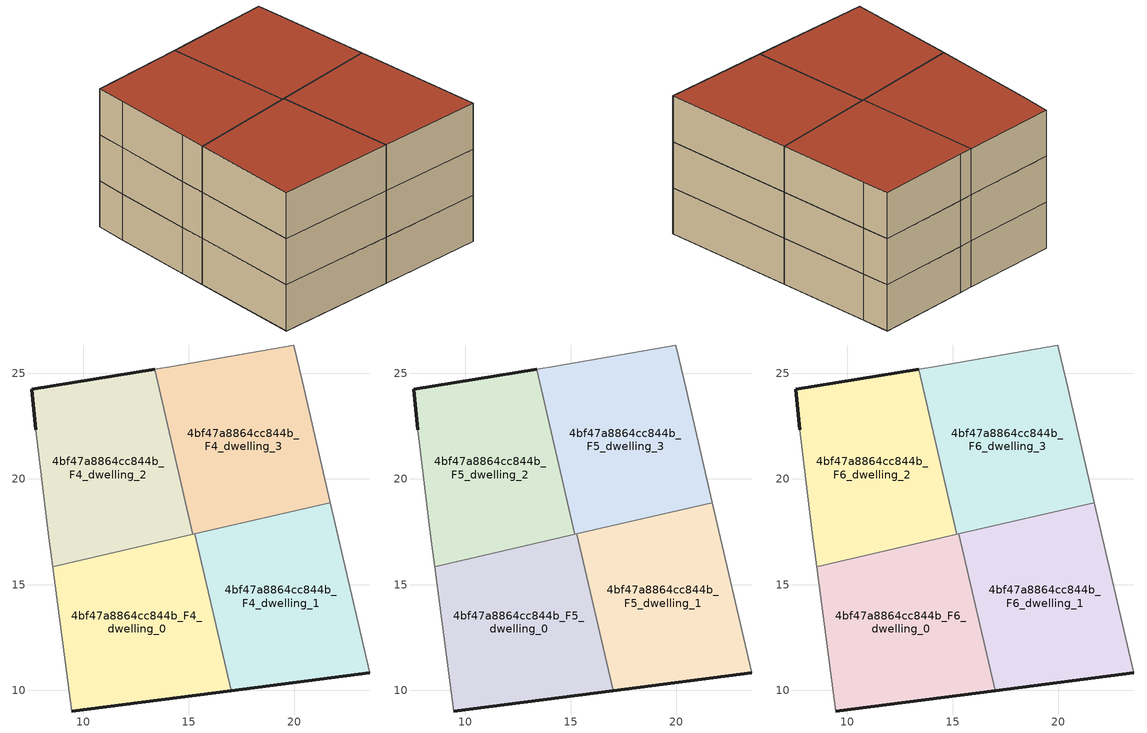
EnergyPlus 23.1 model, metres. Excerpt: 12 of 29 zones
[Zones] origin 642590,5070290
4bf47a8864cc844b_F4_dwelling_0
 floor to 4bf47a8864cc844b_F3_dwelling_0 (EU_floor_Construction): 17,9.99 15.28,17.4 8.57,15.84 9.46,9.03 z12
 wall outside (EU_wall_Construction): 17,9.99 9.46,9.03 z12:15
 wall adiabatic (EU_wall_Construction): 9.46,9.03 8.57,15.84 z12:15
 wall to 4bf47a8864cc844b_F4_dwelling_1 (EU_wall_Construction): 15.28,17.4 17,9.99 z12:15
 wall to 4bf47a8864cc844b_F4_dwelling_2 (EU_wall_Construction): 8.57,15.84 15.19,17.38 z12:15
 wall to 4bf47a8864cc844b_F4_dwelling_3 (EU_wall_Construction): 15.19,17.38 15.28,17.4 z12:15
4bf47a8864cc844b_F4_dwelling_1
 floor to 4bf47a8864cc844b_F3_dwelling_1 (EU_floor_Construction): 23.57,10.82 21.7,18.88 15.28,17.4 17,9.99 z12
 wall outside (EU_wall_Construction): 23.57,10.82 17,9.99 z12:15
 wall adiabatic (EU_wall_Construction): 21.7,18.88 23.57,10.82 z12:15
 wall to 4bf47a8864cc844b_F4_dwelling_3 (EU_wall_Construction): 15.28,17.4 21.7,18.88 z12:15
4bf47a8864cc844b_F4_dwelling_2
 floor to 4bf47a8864cc844b_F3_dwelling_2 (EU_floor_Construction): 15.19,17.38 13.38,25.19 7.56,24.24 7.76,22.34 8.36,17.43 8.57,15.84 z12
 wall outside (EU_wall_Construction): 7.76,22.34 7.56,24.24 13.38,25.19 z12:15
 wall adiabatic (EU_wall_Construction): 8.57,15.84 8.36,17.43 7.76,22.34 z12:15
 wall to 4bf47a8864cc844b_F4_dwelling_3 (EU_wall_Construction): 13.38,25.19 15.19,17.38 z12:15
4bf47a8864cc844b_F4_dwelling_3
 floor to 4bf47a8864cc844b_F3_dwelling_3 (EU_floor_Construction): 21.7,18.88 20.37,24.63 19.97,26.33 14.27,25.34 13.38,25.19 15.19,17.38 z12
 wall adiabatic (EU_wall_Construction): 13.38,25.19 14.27,25.34 19.97,26.33 20.37,24.63 21.7,18.88 z12:15
4bf47a8864cc844b_F5_dwelling_0
 floor to 4bf47a8864cc844b_F4_dwelling_0 (EU_floor_Construction): 17,9.99 15.28,17.4 8.57,15.84 9.46,9.03 z15
 wall outside (EU_wall_Construction): 17,9.99 9.46,9.03 z15:18
 wall adiabatic (EU_wall_Construction): 9.46,9.03 8.57,15.84 z15:18
 wall to 4bf47a8864cc844b_F5_dwelling_1 (EU_wall_Construction): 15.28,17.4 17,9.99 z15:18
 wall to 4bf47a8864cc844b_F5_dwelling_2 (EU_wall_Construction): 8.57,15.84 15.19,17.38 z15:18
 wall to 4bf47a8864cc844b_F5_dwelling_3 (EU_wall_Construction): 15.19,17.38 15.28,17.4 z15:18
4bf47a8864cc844b_F5_dwelling_1
 floor to 4bf47a8864cc844b_F4_dwelling_1 (EU_floor_Construction): 23.57,10.82 21.7,18.88 15.28,17.4 17,9.99 z15
 wall outside (EU_wall_Construction): 23.57,10.82 17,9.99 z15:18
 wall adiabatic (EU_wall_Construction): 21.7,18.88 23.57,10.82 z15:18
 wall to 4bf47a8864cc844b_F5_dwelling_3 (EU_wall_Construction): 15.28,17.4 21.7,18.88 z15:18
4bf47a8864cc844b_F5_dwelling_2
 floor to 4bf47a8864cc844b_F4_dwelling_2 (EU_floor_Construction): 15.19,17.38 13.38,25.19 7.56,24.24 7.76,22.34 8.36,17.43 8.57,15.84 z15
 wall outside (EU_wall_Construction): 7.76,22.34 7.56,24.24 13.38,25.19 z15:18
 wall adiabatic (EU_wall_Construction): 8.57,15.84 8.36,17.43 7.76,22.34 z15:18
 wall to 4bf47a8864cc844b_F5_dwelling_3 (EU_wall_Construction): 13.38,25.19 15.19,17.38 z15:18
4bf47a8864cc844b_F5_dwelling_3
 floor to 4bf47a8864cc844b_F4_dwelling_3 (EU_floor_Construction): 21.7,18.88 20.37,24.63 19.97,26.33 14.27,25.34 13.38,25.19 15.19,17.38 z15
 wall adiabatic (EU_wall_Construction): 13.38,25.19 14.27,25.34 19.97,26.33 20.37,24.63 21.7,18.88 z15:18
4bf47a8864cc844b_F6_dwelling_0
 floor to 4bf47a8864cc844b_F5_dwelling_0 (EU_floor_Construction): 17,9.99 15.28,17.4 8.57,15.84 9.46,9.03 z18
 wall outside (EU_wall_Construction): 17,9.99 9.46,9.03 z18:21
 wall adiabatic (EU_wall_Construction): 9.46,9.03 8.57,15.84 z18:21
 wall to 4bf47a8864cc844b_F6_dwelling_1 (EU_wall_Construction): 15.28,17.4 17,9.99 z18:21
 wall to 4bf47a8864cc844b_F6_dwelling_2 (EU_wall_Construction): 8.57,15.84 15.19,17.38 z18:21
 wall to 4bf47a8864cc844b_F6_dwelling_3 (EU_wall_Construction): 15.19,17.38 15.28,17.4 z18:21
 roof outside (EU_roof_Construction): 15.28,17.4 17,9.99 9.46,9.03 8.57,15.84 z21
4bf47a8864cc844b_F6_dwelling_1
 floor to 4bf47a8864cc844b_F5_dwelling_1 (EU_floor_Construction): 23.57,10.82 21.7,18.88 15.28,17.4 17,9.99 z18
 wall outside (EU_wall_Construction): 23.57,10.82 17,9.99 z18:21
 wall adiabatic (EU_wall_Construction): 21.7,18.88 23.57,10.82 z18:21
 wall to 4bf47a8864cc844b_F6_dwelling_3 (EU_wall_Construction): 15.28,17.4 21.7,18.88 z18:21
 roof outside (EU_roof_Construction): 21.7,18.88 23.57,10.82 17,9.99 15.28,17.4 z21
4bf47a8864cc844b_F6_dwelling_2
 floor to 4bf47a8864cc844b_F5_dwelling_2 (EU_floor_Construction): 15.19,17.38 13.38,25.19 7.56,24.24 7.76,22.34 8.36,17.43 8.57,15.84 z18
 wall outside (EU_wall_Construction): 7.76,22.34 7.56,24.24 13.38,25.19 z18:21
 wall adiabatic (EU_wall_Construction): 8.57,15.84 8.36,17.43 7.76,22.34 z18:21
 wall to 4bf47a8864cc844b_F6_dwelling_3 (EU_wall_Construction): 13.38,25.19 15.19,17.38 z18:21
 roof outside (EU_roof_Construction): 13.38,25.19 15.19,17.38 8.57,15.84 8.36,17.43 7.76,22.34 7.56,24.24 z21
4bf47a8864cc844b_F6_dwelling_3
 floor to 4bf47a8864cc844b_F5_dwelling_3 (EU_floor_Construction): 21.7,18.88 20.37,24.63 19.97,26.33 14.27,25.34 13.38,25.19 15.19,17.38 z18
 wall adiabatic (EU_wall_Construction): 13.38,25.19 14.27,25.34 19.97,26.33 20.37,24.63 21.7,18.88 z18:21
 roof outside (EU_roof_Construction): 19.97,26.33 20.37,24.63 21.7,18.88 15.19,17.38 13.38,25.19 14.27,25.34 z21
[Building]
EU S2 Campaign: North Axis=0; Terrain=City; Solar Distribution=FullExterior
[Site:Location]
Lyon-Bron: Latitude=45.75; Longitude=5; Time Zone=1; Elevation=198
[SizingPeriod:WeatherFileDays]
AnnualSizingPeriod: Begin Month=1; Begin Day of Month=1; End Month=12; End Day of Month=31; Day of Week for Start Day=Monday; Use Weather File Daylight Saving Period=No; Use Weather File Rain and Snow Indicators=No
[MATERIAL]
EU_InternalMass_Material: Roughness=MediumRough; Thickness=0.1; Conductivity=1; Density=1800; Specific Heat=900; Thermal Absorptance=0.9; Solar Absorptance=0.7; Visible Absorptance=0.7
[MATERIAL:NOMASS] Roughness=MediumRough; Thermal Absorptance=0.9; Solar Absorptance=0.7; Visible Absorptance=0.7
Name | Thermal Resistance
EU_wall_NoMass | 0.776494
EU_roof_NoMass | 0.486893
EU_floor_NoMass | 0.421597
[CONSTRUCTION]
EU_wall_Construction: EU_wall_NoMass
EU_roof_Construction: EU_roof_NoMass
EU_floor_Construction: EU_floor_NoMass
EU_InternalMass_Construction: EU_InternalMass_Material
[ZONE] Type=1; Multiplier=1; Ceiling Height=autocalculate; Floor Area=autocalculate; Part of Total Floor Area=Yes
Name | Volume
4bf47a8864cc844b_F4_dwelling_0; 4bf47a8864cc844b_F5_dwelling_0; 4bf47a8864cc844b_F6_dwelling_0 | 156.991
4bf47a8864cc844b_F4_dwelling_1; 4bf47a8864cc844b_F5_dwelling_1; 4bf47a8864cc844b_F6_dwelling_1 | 157.007
4bf47a8864cc844b_F4_dwelling_2; 4bf47a8864cc844b_F5_dwelling_2; 4bf47a8864cc844b_F6_dwelling_2 | 156.986
4bf47a8864cc844b_F4_dwelling_3; 4bf47a8864cc844b_F5_dwelling_3; 4bf47a8864cc844b_F6_dwelling_3 | 156.988
[INTERNALMASS] Construction=EU_InternalMass_Construction
Name | Zone or ZoneList | Surface Area
4bf47a8864cc844b_F4_dwelling_0_EU_InternalMass | 4bf47a8864cc844b_F4_dwelling_0 | 52.3309
4bf47a8864cc844b_F4_dwelling_1_EU_InternalMass | 4bf47a8864cc844b_F4_dwelling_1 | 52.3358
4bf47a8864cc844b_F4_dwelling_2_EU_InternalMass | 4bf47a8864cc844b_F4_dwelling_2 | 52.3293
4bf47a8864cc844b_F4_dwelling_3_EU_InternalMass | 4bf47a8864cc844b_F4_dwelling_3 | 52.3307
4bf47a8864cc844b_F5_dwelling_0_EU_InternalMass | 4bf47a8864cc844b_F5_dwelling_0 | 52.3309
4bf47a8864cc844b_F5_dwelling_1_EU_InternalMass | 4bf47a8864cc844b_F5_dwelling_1 | 52.3358
4bf47a8864cc844b_F5_dwelling_2_EU_InternalMass | 4bf47a8864cc844b_F5_dwelling_2 | 52.3293
4bf47a8864cc844b_F5_dwelling_3_EU_InternalMass | 4bf47a8864cc844b_F5_dwelling_3 | 52.3307
4bf47a8864cc844b_F6_dwelling_0_EU_InternalMass | 4bf47a8864cc844b_F6_dwelling_0 | 52.3309
4bf47a8864cc844b_F6_dwelling_1_EU_InternalMass | 4bf47a8864cc844b_F6_dwelling_1 | 52.3358
4bf47a8864cc844b_F6_dwelling_2_EU_InternalMass | 4bf47a8864cc844b_F6_dwelling_2 | 52.3293
4bf47a8864cc844b_F6_dwelling_3_EU_InternalMass | 4bf47a8864cc844b_F6_dwelling_3 | 52.3307
[OTHEREQUIPMENT] Fuel Type=Electricity; Design Level Calculation Method=Watts/Area; Power per Zone Floor Area=1; Fraction Latent=0; Fraction Radiant=0; Fraction Lost=0; Carbon Dioxide Generation Rate=0; EndUse Subcategory=EU_Step8_InternalGains
Name | Zone or ZoneList or Space or SpaceList | Schedule
EU_Step8_InternalGain_4bf47a8864cc844b_F4_dwelling_0_f000 | 4bf47a8864cc844b_F4_dwelling_0 | EU_Step8_GainSchedule_4bf47a8864cc844b_F4_dwelling_0_f000
EU_Step8_InternalGain_4bf47a8864cc844b_F4_dwelling_1_f000 | 4bf47a8864cc844b_F4_dwelling_1 | EU_Step8_GainSchedule_4bf47a8864cc844b_F4_dwelling_1_f000
EU_Step8_InternalGain_4bf47a8864cc844b_F4_dwelling_2_f000 | 4bf47a8864cc844b_F4_dwelling_2 | EU_Step8_GainSchedule_4bf47a8864cc844b_F4_dwelling_2_f000
EU_Step8_InternalGain_4bf47a8864cc844b_F4_dwelling_3_f000 | 4bf47a8864cc844b_F4_dwelling_3 | EU_Step8_GainSchedule_4bf47a8864cc844b_F4_dwelling_3_f000
EU_Step8_InternalGain_4bf47a8864cc844b_F5_dwelling_0_f000 | 4bf47a8864cc844b_F5_dwelling_0 | EU_Step8_GainSchedule_4bf47a8864cc844b_F5_dwelling_0_f000
EU_Step8_InternalGain_4bf47a8864cc844b_F5_dwelling_1_f000 | 4bf47a8864cc844b_F5_dwelling_1 | EU_Step8_GainSchedule_4bf47a8864cc844b_F5_dwelling_1_f000
EU_Step8_InternalGain_4bf47a8864cc844b_F5_dwelling_2_f000 | 4bf47a8864cc844b_F5_dwelling_2 | EU_Step8_GainSchedule_4bf47a8864cc844b_F5_dwelling_2_f000
EU_Step8_InternalGain_4bf47a8864cc844b_F5_dwelling_3_f000 | 4bf47a8864cc844b_F5_dwelling_3 | EU_Step8_GainSchedule_4bf47a8864cc844b_F5_dwelling_3_f000
EU_Step8_InternalGain_4bf47a8864cc844b_F6_dwelling_0_f000 | 4bf47a8864cc844b_F6_dwelling_0 | EU_Step8_GainSchedule_4bf47a8864cc844b_F6_dwelling_0_f000
EU_Step8_InternalGain_4bf47a8864cc844b_F6_dwelling_1_f000 | 4bf47a8864cc844b_F6_dwelling_1 | EU_Step8_GainSchedule_4bf47a8864cc844b_F6_dwelling_1_f000
EU_Step8_InternalGain_4bf47a8864cc844b_F6_dwelling_2_f000 | 4bf47a8864cc844b_F6_dwelling_2 | EU_Step8_GainSchedule_4bf47a8864cc844b_F6_dwelling_2_f000
EU_Step8_InternalGain_4bf47a8864cc844b_F6_dwelling_3_f000 | 4bf47a8864cc844b_F6_dwelling_3 | EU_Step8_GainSchedule_4bf47a8864cc844b_F6_dwelling_3_f000
[ZONEVENTILATION:DESIGNFLOWRATE] Schedule=EU_AlwaysOn; Design Flow Rate Calculation Method=AirChanges/Hour; Air Changes per Hour=0.693814; Ventilation Type=Natural; Fan Pressure Rise=0; Fan Total Efficiency=1; Constant Term Coefficient=1; Temperature Term Coefficient=0; Velocity Term Coefficient=0; Velocity Squared Term Coefficient=0; Minimum Indoor Temperature=-100; Maximum Indoor Temperature=100; Delta Temperature=-100; Minimum Outdoor Temperature=-100; Maximum Outdoor Temperature=100; Maximum Wind Speed=40
Name | Zone or ZoneList or Space or SpaceList
EU_ConstantAir_4bf47a8864cc844b_F4_dwelling_0 | 4bf47a8864cc844b_F4_dwelling_0
EU_ConstantAir_4bf47a8864cc844b_F4_dwelling_1 | 4bf47a8864cc844b_F4_dwelling_1
EU_ConstantAir_4bf47a8864cc844b_F4_dwelling_2 | 4bf47a8864cc844b_F4_dwelling_2
EU_ConstantAir_4bf47a8864cc844b_F4_dwelling_3 | 4bf47a8864cc844b_F4_dwelling_3
EU_ConstantAir_4bf47a8864cc844b_F5_dwelling_0 | 4bf47a8864cc844b_F5_dwelling_0
EU_ConstantAir_4bf47a8864cc844b_F5_dwelling_1 | 4bf47a8864cc844b_F5_dwelling_1
EU_ConstantAir_4bf47a8864cc844b_F5_dwelling_2 | 4bf47a8864cc844b_F5_dwelling_2
EU_ConstantAir_4bf47a8864cc844b_F5_dwelling_3 | 4bf47a8864cc844b_F5_dwelling_3
EU_ConstantAir_4bf47a8864cc844b_F6_dwelling_0 | 4bf47a8864cc844b_F6_dwelling_0
EU_ConstantAir_4bf47a8864cc844b_F6_dwelling_1 | 4bf47a8864cc844b_F6_dwelling_1
EU_ConstantAir_4bf47a8864cc844b_F6_dwelling_2 | 4bf47a8864cc844b_F6_dwelling_2
EU_ConstantAir_4bf47a8864cc844b_F6_dwelling_3 | 4bf47a8864cc844b_F6_dwelling_3
[HVACTEMPLATE:THERMOSTAT] Constant Heating Setpoint=20; Constant Cooling Setpoint=50
EU_HeatOnly_4bf47a8864cc844b_F1_dwelling_2; EU_HeatOnly_4bf47a8864cc844b_F1_dwelling_3; EU_HeatOnly_4bf47a8864cc844b_F2_dwelling_0; EU_HeatOnly_4bf47a8864cc844b_F2_dwelling_1; EU_HeatOnly_4bf47a8864cc844b_F2_dwelling_2; EU_HeatOnly_4bf47a8864cc844b_F2_dwelling_3; EU_HeatOnly_4bf47a8864cc844b_F3_dwelling_0; EU_HeatOnly_4bf47a8864cc844b_F3_dwelling_1; EU_HeatOnly_4bf47a8864cc844b_F3_dwelling_2; EU_HeatOnly_4bf47a8864cc844b_F3_dwelling_3; EU_HeatOnly_4bf47a8864cc844b_F4_dwelling_0; EU_HeatOnly_4bf47a8864cc844b_F4_dwelling_1; EU_HeatOnly_4bf47a8864cc844b_F4_dwelling_2; EU_HeatOnly_4bf47a8864cc844b_F4_dwelling_3; EU_HeatOnly_4bf47a8864cc844b_F5_dwelling_0; EU_HeatOnly_4bf47a8864cc844b_F5_dwelling_1; EU_HeatOnly_4bf47a8864cc844b_F5_dwelling_2; EU_HeatOnly_4bf47a8864cc844b_F5_dwelling_3; EU_HeatOnly_4bf47a8864cc844b_F6_dwelling_0; EU_HeatOnly_4bf47a8864cc844b_F6_dwelling_1; EU_HeatOnly_4bf47a8864cc844b_F6_dwelling_2; EU_HeatOnly_4bf47a8864cc844b_F6_dwelling_3
[HVACTEMPLATE:ZONE:IDEALLOADSAIRSYSTEM] System Availability Schedule=EU_AlwaysOn; Maximum Heating Supply Air Temperature=50; Minimum Cooling Supply Air Temperature=13; Maximum Heating Supply Air Humidity Ratio=0.0156; Minimum Cooling Supply Air Humidity Ratio=0.0077; Heating Limit=NoLimit; Cooling Limit=NoLimit; Heating Availability Schedule=EU_AlwaysOn; Cooling Availability Schedule=EU_CoolingOff; Dehumidification Control Type=ConstantSensibleHeatRatio; Cooling Sensible Heat Ratio=0.7; Dehumidification Setpoint=60; Humidification Control Type=None; Humidification Setpoint=30; Outdoor Air Method=None; Outdoor Air Flow Rate per Person=0.00944; Outdoor Air Flow Rate per Zone Floor Area=0; Outdoor Air Flow Rate per Zone=0; Demand Controlled Ventilation Type=None; Outdoor Air Economizer Type=NoEconomizer; Heat Recovery Type=None; Sensible Heat Recovery Effectiveness=0.7; Latent Heat Recovery Effectiveness=0.65
Name | Template Thermostat
4bf47a8864cc844b_F4_dwelling_0 | EU_HeatOnly_4bf47a8864cc844b_F4_dwelling_0
4bf47a8864cc844b_F4_dwelling_1 | EU_HeatOnly_4bf47a8864cc844b_F4_dwelling_1
4bf47a8864cc844b_F4_dwelling_2 | EU_HeatOnly_4bf47a8864cc844b_F4_dwelling_2
4bf47a8864cc844b_F4_dwelling_3 | EU_HeatOnly_4bf47a8864cc844b_F4_dwelling_3
4bf47a8864cc844b_F5_dwelling_0 | EU_HeatOnly_4bf47a8864cc844b_F5_dwelling_0
4bf47a8864cc844b_F5_dwelling_1 | EU_HeatOnly_4bf47a8864cc844b_F5_dwelling_1
4bf47a8864cc844b_F5_dwelling_2 | EU_HeatOnly_4bf47a8864cc844b_F5_dwelling_2
4bf47a8864cc844b_F5_dwelling_3 | EU_HeatOnly_4bf47a8864cc844b_F5_dwelling_3
4bf47a8864cc844b_F6_dwelling_0 | EU_HeatOnly_4bf47a8864cc844b_F6_dwelling_0
4bf47a8864cc844b_F6_dwelling_1 | EU_HeatOnly_4bf47a8864cc844b_F6_dwelling_1
4bf47a8864cc844b_F6_dwelling_2 | EU_HeatOnly_4bf47a8864cc844b_F6_dwelling_2
4bf47a8864cc844b_F6_dwelling_3 | EU_HeatOnly_4bf47a8864cc844b_F6_dwelling_3
[SIZING:ZONE] Zone Cooling Design Supply Air Temperature Input Method=SupplyAirTemperature; Zone Cooling Design Supply Air Temperature=13; Zone Heating Design Supply Air Temperature Input Method=SupplyAirTemperature; Zone Heating Design Supply Air Temperature=50; Zone Cooling Design Supply Air Humidity Ratio=0.008; Zone Heating Design Supply Air Humidity Ratio=0.008; Cooling Design Air Flow Method=DesignDay; Cooling Design Air Flow Rate=0; Cooling Minimum Air Flow per Zone Floor Area=0.000762; Cooling Minimum Air Flow=0; Cooling Minimum Air Flow Fraction=0.2; Heating Design Air Flow Method=DesignDay; Heating Design Air Flow Rate=0; Heating Maximum Air Flow per Zone Floor Area=0.002032; Heating Maximum Air Flow=0.141576; Heating Maximum Air Flow Fraction=0.3; Account for Dedicated Outdoor Air System=No; Dedicated Outdoor Air System Control Strategy=NeutralSupplyAir; Dedicated Outdoor Air Low Setpoint Temperature for Design=autosize; Dedicated Outdoor Air High Setpoint Temperature for Design=autosize; Zone Load Sizing Method=Sensible Load Only No Latent Load; Zone Latent Cooling Design Supply Air Humidity Ratio Input Method=HumidityRatioDifference; Zone Cooling Design Supply Air Humidity Ratio Difference=0.005; Zone Latent Heating Design Supply Air Humidity Ratio Input Method=HumidityRatioDifference; Zone Humidification Design Supply Air Humidity Ratio Difference=0.005
4bf47a8864cc844b_F4_dwelling_0; 4bf47a8864cc844b_F4_dwelling_1; 4bf47a8864cc844b_F4_dwelling_2; 4bf47a8864cc844b_F4_dwelling_3; 4bf47a8864cc844b_F5_dwelling_0; 4bf47a8864cc844b_F5_dwelling_1; 4bf47a8864cc844b_F5_dwelling_2; 4bf47a8864cc844b_F5_dwelling_3; 4bf47a8864cc844b_F6_dwelling_0; 4bf47a8864cc844b_F6_dwelling_1; 4bf47a8864cc844b_F6_dwelling_2; 4bf47a8864cc844b_F6_dwelling_3
[SCHEDULE:CONSTANT]
Name | Hourly Value
EU_AlwaysOn | 1
EU_CoolingOff | 0
[SCHEDULE:FILE] Column Number=1; Rows to Skip at Top=0; Number of Hours of Data=8760; Column Separator=Comma; Interpolate to Timestep=No; Minutes per Item=60; Adjust Schedule for Daylight Savings=Yes
Name | File
EU_Step8_GainSchedule_4bf47a8864cc844b_F4_dwelling_0_f000 | ../../schedules/4bf47a8864cc844b/4bf47a8864cc844b_F4_dwelling_0_f000_gain.csv
EU_Step8_GainSchedule_4bf47a8864cc844b_F4_dwelling_1_f000 | ../../schedules/4bf47a8864cc844b/4bf47a8864cc844b_F4_dwelling_1_f000_gain.csv
EU_Step8_GainSchedule_4bf47a8864cc844b_F4_dwelling_2_f000 | ../../schedules/4bf47a8864cc844b/4bf47a8864cc844b_F4_dwelling_2_f000_gain.csv
EU_Step8_GainSchedule_4bf47a8864cc844b_F4_dwelling_3_f000 | ../../schedules/4bf47a8864cc844b/4bf47a8864cc844b_F4_dwelling_3_f000_gain.csv
EU_Step8_GainSchedule_4bf47a8864cc844b_F5_dwelling_0_f000 | ../../schedules/4bf47a8864cc844b/4bf47a8864cc844b_F5_dwelling_0_f000_gain.csv
EU_Step8_GainSchedule_4bf47a8864cc844b_F5_dwelling_1_f000 | ../../schedules/4bf47a8864cc844b/4bf47a8864cc844b_F5_dwelling_1_f000_gain.csv
EU_Step8_GainSchedule_4bf47a8864cc844b_F5_dwelling_2_f000 | ../../schedules/4bf47a8864cc844b/4bf47a8864cc844b_F5_dwelling_2_f000_gain.csv
EU_Step8_GainSchedule_4bf47a8864cc844b_F5_dwelling_3_f000 | ../../schedules/4bf47a8864cc844b/4bf47a8864cc844b_F5_dwelling_3_f000_gain.csv
EU_Step8_GainSchedule_4bf47a8864cc844b_F6_dwelling_0_f000 | ../../schedules/4bf47a8864cc844b/4bf47a8864cc844b_F6_dwelling_0_f000_gain.csv
EU_Step8_GainSchedule_4bf47a8864cc844b_F6_dwelling_1_f000 | ../../schedules/4bf47a8864cc844b/4bf47a8864cc844b_F6_dwelling_1_f000_gain.csv
EU_Step8_GainSchedule_4bf47a8864cc844b_F6_dwelling_2_f000 | ../../schedules/4bf47a8864cc844b/4bf47a8864cc844b_F6_dwelling_2_f000_gain.csv
EU_Step8_GainSchedule_4bf47a8864cc844b_F6_dwelling_3_f000 | ../../schedules/4bf47a8864cc844b/4bf47a8864cc844b_F6_dwelling_3_f000_gain.csv
